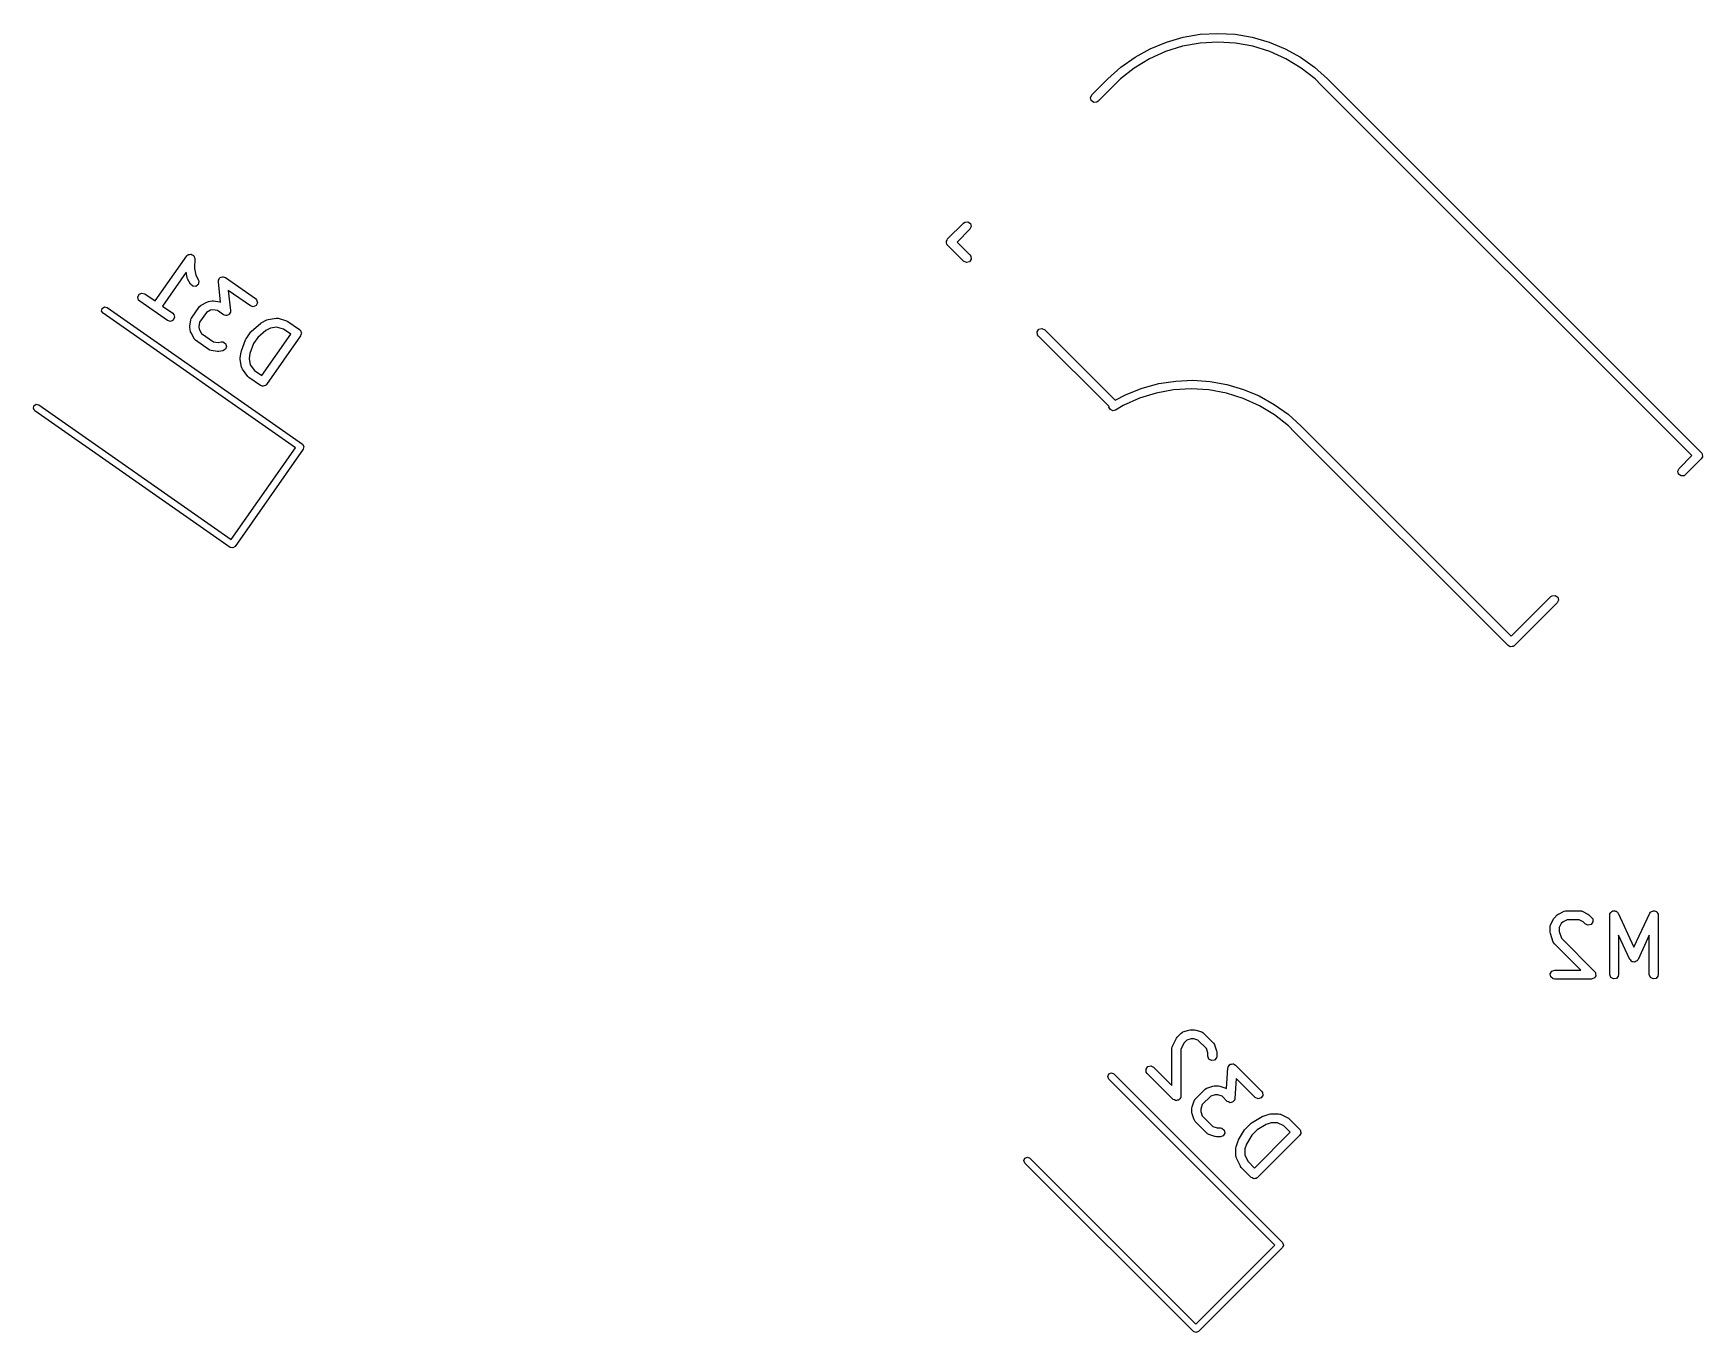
# Model space of a CAD drawing. Extents: x 22 to 260, y -160 to -44.
# Drawn here: x 71.09 to 99.17, y -159.75 to -137.89 of the extents above; entities that cross this region are included whole.
import ezdxf

# ---------------------------------------------------------------- set-up
doc = ezdxf.new("R2010")
doc.units = 0
doc.layers.add('BLACK', color=7, linetype='CONTINUOUS')

msp = doc.modelspace()

# ---------------------------------------------------------------- linework, layer by layer
at = {"layer": 'BLACK', "linetype": 'CONTINUOUS'}
for p, q in [((89.6189, -138.289), (89.8755, -138.147)), ((89.8755, -138.147), (90.1464, -138.035)), ((90.4191, -138.105), (90.1344, -138.194)), ((90.1464, -138.035), (90.4282, -137.954)), ((90.7125, -138.052), (90.4191, -138.105)), ((90.4282, -137.954), (90.7173, -137.904)), ((91.0101, -138.034), (90.7125, -138.052)), ((90.7173, -137.904), (91.0101, -137.888)), ((91.0101, -137.888), (91.3029, -137.904)), ((91.3078, -138.052), (91.0101, -138.034)), ((91.3029, -137.904), (91.592, -137.954)), ((91.6011, -138.105), (91.3078, -138.052)), ((91.592, -137.954), (91.8738, -138.035)), ((91.8858, -138.194), (91.6011, -138.105)), ((91.8738, -138.035), (92.1447, -138.147)), ((92.1447, -138.147), (92.4014, -138.289)), ((89.3797, -138.459), (89.6189, -138.289)), ((89.8625, -138.316), (89.6073, -138.471)), ((90.1344, -138.194), (89.8625, -138.316)), ((92.1578, -138.316), (91.8858, -138.194)), ((92.413, -138.471), (92.1578, -138.316)), ((92.4014, -138.289), (92.6405, -138.459)), ((88.8916, -138.923), (89.161, -138.654)), ((89.161, -138.654), (89.3797, -138.459)), ((89.161, -138.654), (89.161, -138.654)), ((89.3725, -138.655), (89.2671, -138.76)), ((89.6073, -138.471), (89.3725, -138.655)), ((92.6477, -138.655), (92.413, -138.471)), ((92.6405, -138.459), (92.8592, -138.654)), ((92.7531, -138.76), (92.6477, -138.655)), ((92.8592, -138.654), (99.1454, -144.94)), ((88.87, -138.97), (88.8916, -138.923)), ((88.8832, -139.019), (88.87, -138.97)), ((89.2671, -138.76), (88.9977, -139.029)), ((89.2671, -138.76), (89.2671, -138.76)), ((98.9863, -144.993), (92.7531, -138.76)), ((92.7531, -138.76), (92.7531, -138.76)), ((88.9253, -139.049), (88.8832, -139.019)), ((88.9764, -139.044), (88.9253, -139.049)), ((88.9977, -139.029), (88.9764, -139.044)), ((86.467, -141.348), (86.7364, -141.079)), ((86.8424, -141.185), (86.6261, -141.401)), ((86.7364, -141.079), (86.7577, -141.064)), ((86.7577, -141.064), (86.8088, -141.059)), ((86.8088, -141.059), (86.8508, -141.089)), ((86.8641, -141.138), (86.8424, -141.185)), ((86.8508, -141.089), (86.8641, -141.138)), ((86.4453, -141.394), (86.4481, -141.388)), ((86.4503, -141.413), (86.4453, -141.394)), ((86.4476, -141.382), (86.4587, -141.366)), ((86.4481, -141.388), (86.4476, -141.382)), ((86.452, -141.433), (86.4503, -141.413)), ((86.4577, -141.441), (86.452, -141.433)), ((86.4586, -141.444), (86.4577, -141.441)), ((86.4613, -141.446), (86.4586, -141.444)), ((86.4587, -141.366), (86.467, -141.348)), ((86.467, -141.454), (86.4613, -141.446)), ((86.7364, -141.723), (86.467, -141.454)), ((86.6261, -141.401), (86.8424, -141.617)), ((73.1352, -142.391), (73.6658, -141.633)), ((73.6658, -141.633), (73.6842, -141.615)), ((73.6842, -141.615), (73.6884, -141.614)), ((73.6884, -141.614), (73.6912, -141.611)), ((73.6912, -141.611), (73.7127, -141.607)), ((73.7127, -141.607), (73.7338, -141.602)), ((73.7338, -141.602), (73.7377, -141.603)), ((73.7377, -141.603), (73.7419, -141.603)), ((73.7419, -141.603), (73.7605, -141.614)), ((73.7605, -141.614), (73.7802, -141.623)), ((73.7802, -141.623), (73.7821, -141.627)), ((73.7821, -141.627), (73.7858, -141.629)), ((73.7858, -141.629), (73.7927, -141.65)), ((73.7927, -141.65), (73.8019, -141.67)), ((73.8022, -141.678), (73.7984, -141.842)), ((73.8019, -141.67), (73.8008, -141.674)), ((73.8008, -141.674), (73.8022, -141.678)), ((86.7829, -141.745), (86.7364, -141.723)), ((86.8324, -141.732), (86.7829, -141.745)), ((86.8618, -141.69), (86.8324, -141.732)), ((86.8424, -141.617), (86.8574, -141.639)), ((86.8574, -141.639), (86.8618, -141.69)), ((73.6575, -141.907), (73.2581, -142.477)), ((73.6728, -141.994), (73.6575, -141.907)), ((73.6736, -141.995), (73.6728, -141.994)), ((73.6807, -142.016), (73.6736, -141.995)), ((73.7314, -142.11), (73.6807, -142.016)), ((73.7984, -141.842), (73.8184, -141.956)), ((73.8184, -141.956), (73.8633, -142.039)), ((73.8716, -142.063), (73.8613, -142.113)), ((73.8633, -142.039), (73.8716, -142.063)), ((74.1986, -142.052), (74.1999, -142.049)), ((74.1995, -142.056), (74.1986, -142.052)), ((74.1988, -142.067), (74.1995, -142.056)), ((74.236, -142.411), (74.1988, -142.067)), ((74.1999, -142.049), (74.2005, -142.041)), ((74.2005, -142.041), (74.2117, -142.024)), ((74.2117, -142.024), (74.2203, -142.006)), ((74.2203, -142.006), (74.2257, -142.003)), ((74.2257, -142.003), (74.229, -141.998)), ((74.229, -141.998), (74.2485, -141.993)), ((74.2485, -141.993), (74.2668, -141.984)), ((74.2668, -141.984), (74.2726, -141.986)), ((74.2726, -141.986), (74.2783, -141.984)), ((74.2783, -141.984), (74.2968, -141.992)), ((74.2968, -141.992), (74.3163, -141.997)), ((74.3163, -141.997), (74.8234, -142.352)), ((72.8449, -142.325), (72.8666, -142.279)), ((72.8582, -142.375), (72.8449, -142.325)), ((72.8666, -142.279), (72.9131, -142.257)), ((72.9131, -142.257), (72.9626, -142.27)), ((72.9626, -142.27), (73.1352, -142.391)), ((73.7698, -142.144), (73.7314, -142.11)), ((73.8211, -142.145), (73.7698, -142.144)), ((73.8613, -142.113), (73.8211, -142.145)), ((74.7374, -142.475), (74.3657, -142.215)), ((74.3657, -142.215), (74.4024, -142.554)), ((74.8234, -142.352), (74.8418, -142.371)), ((72.2344, -142.56), (72.2443, -142.515)), ((72.259, -142.598), (72.2344, -142.56)), ((72.2443, -142.515), (72.283, -142.49)), ((75.4947, -144.864), (72.259, -142.598)), ((72.283, -142.49), (72.3279, -142.5)), ((72.3279, -142.5), (75.6127, -144.8)), ((72.8766, -142.393), (72.8582, -142.375)), ((73.3447, -142.721), (72.8766, -142.393)), ((73.2581, -142.477), (73.4307, -142.598)), ((73.4307, -142.598), (73.4491, -142.616)), ((73.4491, -142.616), (73.4624, -142.666)), ((73.7476, -142.679), (73.8841, -142.484)), ((73.9968, -142.584), (73.8806, -142.75)), ((73.8841, -142.484), (73.9025, -142.465)), ((73.9025, -142.465), (73.9069, -142.464)), ((73.9069, -142.464), (73.9098, -142.461)), ((73.9098, -142.461), (74.0035, -142.41)), ((74.0642, -142.548), (73.9968, -142.584)), ((74.0035, -142.41), (74.0247, -142.403)), ((74.0247, -142.403), (74.0262, -142.402)), ((74.0262, -142.402), (74.0925, -142.391)), ((74.1065, -142.54), (74.0642, -142.548)), ((74.0925, -142.391), (74.1149, -142.391)), ((74.1823, -142.552), (74.1065, -142.54)), ((74.1149, -142.391), (74.1165, -142.39)), ((74.1165, -142.39), (74.2218, -142.406)), ((74.2848, -142.623), (74.1823, -142.552)), ((74.2218, -142.406), (74.236, -142.411)), ((74.3044, -142.629), (74.2848, -142.623)), ((74.3229, -142.637), (74.3044, -142.629)), ((74.3286, -142.635), (74.3229, -142.637)), ((74.3344, -142.637), (74.3286, -142.635)), ((74.3527, -142.628), (74.3344, -142.637)), ((74.3721, -142.622), (74.3527, -142.628)), ((74.3755, -142.618), (74.3721, -142.622)), ((74.3809, -142.615), (74.3755, -142.618)), ((74.3894, -142.597), (74.3809, -142.615)), ((74.4007, -142.58), (74.3894, -142.597)), ((74.4013, -142.571), (74.4007, -142.58)), ((74.4026, -142.568), (74.4013, -142.571)), ((74.4024, -142.554), (74.4017, -142.565)), ((74.4017, -142.565), (74.4026, -142.568)), ((74.7869, -142.488), (74.7374, -142.475)), ((74.8334, -142.467), (74.7869, -142.488)), ((74.8551, -142.42), (74.8334, -142.467)), ((74.8418, -142.371), (74.8551, -142.42)), ((73.3942, -142.734), (73.3447, -142.721)), ((73.4407, -142.712), (73.3942, -142.734)), ((73.4624, -142.666), (73.4407, -142.712)), ((73.7192, -142.816), (73.7348, -142.711)), ((73.7195, -142.818), (73.7192, -142.816)), ((73.7195, -142.84), (73.7195, -142.818)), ((73.7312, -142.906), (73.7195, -142.84)), ((73.732, -142.908), (73.7312, -142.906)), ((73.7391, -142.929), (73.732, -142.908)), ((73.7348, -142.711), (73.743, -142.686)), ((73.743, -142.686), (73.7464, -142.683)), ((73.7464, -142.683), (73.7476, -142.679)), ((73.8806, -142.75), (73.8693, -142.826)), ((73.8693, -142.826), (73.8768, -142.868)), ((73.8768, -142.868), (73.9133, -142.936)), ((74.6643, -143.03), (74.7462, -142.913)), ((74.7462, -142.913), (74.7568, -142.902)), ((74.7568, -142.902), (74.7585, -142.899)), ((74.7585, -142.899), (74.9067, -142.771)), ((74.9989, -142.889), (74.8638, -143.007)), ((74.9067, -142.771), (74.9178, -142.764)), ((74.9178, -142.764), (74.9202, -142.761)), ((74.9202, -142.761), (75.0138, -142.711)), ((75.0745, -142.848), (74.9989, -142.889)), ((75.0138, -142.711), (75.0351, -142.704)), ((75.0351, -142.704), (75.0365, -142.703)), ((75.0365, -142.703), (75.1692, -142.679)), ((75.1778, -142.83), (75.0745, -142.848)), ((75.1692, -142.679), (75.1952, -142.679)), ((75.2935, -142.865), (75.1778, -142.83)), ((75.1952, -142.679), (75.1991, -142.682)), ((75.1991, -142.682), (75.2036, -142.681)), ((75.2036, -142.681), (75.3479, -142.724)), ((75.4171, -142.951), (75.2935, -142.865)), ((75.3479, -142.724), (75.3679, -142.734)), ((75.3679, -142.734), (75.3695, -142.735)), ((75.3695, -142.735), (75.5646, -142.871)), ((75.5646, -142.871), (75.5716, -142.878)), ((75.5716, -142.878), (75.5746, -142.88)), ((75.5746, -142.88), (75.576, -142.883)), ((75.576, -142.883), (75.583, -142.89)), ((75.583, -142.89), (75.588, -142.909)), ((75.588, -142.909), (75.5963, -142.926)), ((75.5963, -142.926), (75.5945, -142.933)), ((87.9742, -142.908), (88.0036, -142.866)), ((87.9787, -142.959), (87.9742, -142.908)), ((88.0036, -142.866), (88.0532, -142.853)), ((88.0532, -142.853), (88.0997, -142.875)), ((88.0997, -142.875), (89.2859, -144.061)), ((73.7898, -143.023), (73.7391, -142.929)), ((73.7932, -143.026), (73.7898, -143.023)), ((73.7943, -143.03), (73.7932, -143.026)), ((73.8127, -143.049), (73.7943, -143.03)), ((74.0468, -143.212), (73.8127, -143.049)), ((73.9133, -142.936), (74.1183, -143.079)), ((74.1183, -143.079), (74.1941, -143.091)), ((74.1941, -143.091), (74.2484, -143.081)), ((74.2484, -143.081), (74.2745, -143.081)), ((74.2745, -143.081), (74.3189, -143.107)), ((74.3189, -143.203), (74.2745, -143.229)), ((74.3189, -143.107), (74.3365, -143.155)), ((74.3365, -143.155), (74.3189, -143.203)), ((74.5854, -143.23), (74.6557, -143.046)), ((74.6557, -143.046), (74.6634, -143.033)), ((74.6634, -143.033), (74.6643, -143.03)), ((74.7924, -143.108), (74.7284, -143.276)), ((74.8638, -143.007), (74.7924, -143.108)), ((74.9296, -143.647), (75.4171, -142.951)), ((75.583, -142.976), (75.0094, -143.795)), ((75.588, -142.957), (75.583, -142.976)), ((75.5963, -142.939), (75.588, -142.957)), ((75.5945, -142.933), (75.5963, -142.939)), ((87.9936, -142.981), (87.9787, -142.959)), ((89.1821, -144.169), (87.9936, -142.981)), ((74.0511, -143.214), (74.0468, -143.212)), ((74.0541, -143.217), (74.0511, -143.214)), ((74.0788, -143.225), (74.0541, -143.217)), ((74.1841, -143.241), (74.0788, -143.225)), ((74.1857, -143.24), (74.1841, -143.241)), ((74.2082, -143.24), (74.1857, -143.24)), ((74.2745, -143.229), (74.2082, -143.24)), ((74.5656, -143.351), (74.5813, -143.245)), ((74.566, -143.352), (74.5656, -143.351)), ((74.566, -143.375), (74.566, -143.352)), ((74.5894, -143.507), (74.566, -143.375)), ((74.5813, -143.245), (74.5854, -143.233)), ((74.5854, -143.233), (74.5854, -143.23)), ((74.7284, -143.276), (74.7158, -143.361)), ((74.7158, -143.361), (74.734, -143.464)), ((74.734, -143.464), (74.8059, -143.561)), ((74.5916, -143.511), (74.5894, -143.507)), ((74.5913, -143.516), (74.5916, -143.511)), ((74.603, -143.539), (74.5913, -143.516)), ((74.6927, -143.66), (74.603, -143.539)), ((74.6941, -143.661), (74.6927, -143.66)), ((74.7099, -143.677), (74.6941, -143.661)), ((74.905, -143.813), (74.7099, -143.677)), ((74.8059, -143.561), (74.9296, -143.647)), ((90.0186, -143.782), (90.304, -143.738)), ((90.304, -143.738), (90.5925, -143.725)), ((90.5925, -143.725), (90.8806, -143.745)), ((90.8806, -143.745), (91.1648, -143.796)), ((74.9238, -143.818), (74.905, -143.813)), ((74.9414, -143.827), (74.9238, -143.818)), ((74.948, -143.825), (74.9414, -143.827)), ((74.9545, -143.827), (74.948, -143.825)), ((74.9722, -143.818), (74.9545, -143.827)), ((74.991, -143.813), (74.9722, -143.818)), ((74.998, -143.806), (74.991, -143.813)), ((75.001, -143.805), (74.998, -143.806)), ((75.0024, -143.802), (75.001, -143.805)), ((75.0094, -143.795), (75.0024, -143.802)), ((89.2859, -144.061), (89.4711, -143.963)), ((89.692, -144.029), (89.4204, -144.15)), ((89.4711, -143.963), (89.7399, -143.857)), ((89.9763, -143.941), (89.692, -144.029)), ((89.7399, -143.857), (90.0186, -143.782)), ((90.269, -143.888), (89.9763, -143.941)), ((90.566, -143.871), (90.269, -143.888)), ((90.8628, -143.889), (90.566, -143.871)), ((91.1554, -143.943), (90.8628, -143.889)), ((91.4392, -144.032), (91.1554, -143.943)), ((91.1648, -143.796), (91.4417, -143.878)), ((91.7104, -144.154), (91.4392, -144.032)), ((91.4417, -143.878), (91.7078, -143.99)), ((91.7078, -143.99), (91.96, -144.131)), ((71.0872, -144.198), (71.0972, -144.153)), ((71.1119, -144.237), (71.0872, -144.198)), ((71.0972, -144.153), (71.1359, -144.128)), ((74.3967, -146.537), (71.1119, -144.237)), ((71.1359, -144.128), (71.1807, -144.138)), ((71.1807, -144.138), (74.4164, -146.404)), ((89.1812, -144.179), (89.1821, -144.169)), ((89.205, -144.219), (89.1812, -144.179)), ((89.2477, -144.237), (89.205, -144.219)), ((89.2929, -144.226), (89.2477, -144.237)), ((89.4204, -144.15), (89.2929, -144.226)), ((89.2929, -144.226), (89.2929, -144.226)), ((91.9649, -144.308), (91.7104, -144.154)), ((91.96, -144.131), (92.195, -144.298)), ((92.199, -144.492), (91.9649, -144.308)), ((92.195, -144.298), (92.4102, -144.491)), ((92.3041, -144.597), (92.199, -144.492)), ((95.8962, -148.189), (92.3041, -144.597)), ((92.3041, -144.597), (92.3041, -144.597)), ((92.4102, -144.491), (92.4102, -144.491)), ((92.4102, -144.491), (95.9493, -148.03)), ((74.4164, -146.404), (75.4947, -144.864)), ((75.6274, -144.884), (74.4803, -146.522)), ((75.6127, -144.8), (75.6127, -144.8)), ((75.6127, -144.8), (75.6373, -144.839)), ((75.6373, -144.839), (75.6274, -144.884)), ((98.7699, -145.21), (98.9863, -144.993)), ((99.1454, -145.046), (98.876, -145.316)), ((99.1454, -144.94), (99.1511, -144.948)), ((99.1536, -145.029), (99.1454, -145.046)), ((99.1511, -144.948), (99.1538, -144.95)), ((99.1648, -145.013), (99.1536, -145.029)), ((99.1538, -144.95), (99.1547, -144.953)), ((99.1547, -144.953), (99.1603, -144.961)), ((99.1603, -144.961), (99.162, -144.981)), ((99.162, -144.981), (99.1671, -145)), ((99.1671, -145), (99.1642, -145.006)), ((99.1642, -145.006), (99.1648, -145.013)), ((98.7482, -145.256), (98.7699, -145.21)), ((98.7615, -145.306), (98.7482, -145.256)), ((98.8035, -145.335), (98.7615, -145.306)), ((98.8546, -145.331), (98.8035, -145.335)), ((98.876, -145.316), (98.8546, -145.331)), ((74.4415, -146.547), (74.3967, -146.537)), ((74.4803, -146.522), (74.4415, -146.547)), ((95.9493, -148.03), (96.6147, -147.365)), ((96.6147, -147.365), (96.636, -147.35)), ((96.636, -147.35), (96.6871, -147.345)), ((96.6871, -147.345), (96.7291, -147.375)), ((96.7291, -147.375), (96.7424, -147.424)), ((96.7207, -147.471), (96.0023, -148.189)), ((96.7424, -147.424), (96.7207, -147.471)), ((95.9139, -148.197), (95.8962, -148.189)), ((95.9299, -148.209), (95.9139, -148.197)), ((95.9366, -148.208), (95.9299, -148.209)), ((95.9427, -148.211), (95.9366, -148.208)), ((95.9615, -148.206), (95.9427, -148.211)), ((95.981, -148.204), (95.9615, -148.206)), ((95.9891, -148.199), (95.981, -148.204)), ((95.9923, -148.198), (95.9891, -148.199)), ((95.9942, -148.195), (95.9923, -148.198)), ((96.0023, -148.189), (95.9942, -148.195)), ((96.6734, -152.769), (96.7211, -152.721)), ((96.7211, -152.721), (96.7394, -152.708)), ((96.7394, -152.708), (96.7406, -152.707)), ((96.7406, -152.707), (96.8358, -152.66)), ((96.8358, -152.66), (96.8608, -152.652)), ((96.8608, -152.652), (96.8651, -152.653)), ((96.8651, -152.653), (96.8693, -152.652)), ((96.8693, -152.652), (97.1074, -152.652)), ((97.1074, -152.652), (97.1331, -152.656)), ((97.1331, -152.656), (97.1365, -152.659)), ((97.1365, -152.659), (97.141, -152.66)), ((97.141, -152.66), (97.2362, -152.707)), ((97.2362, -152.707), (97.2542, -152.721)), ((97.2542, -152.721), (97.2557, -152.721)), ((97.2557, -152.721), (97.3033, -152.769)), ((97.6039, -152.727), (97.6084, -152.701)), ((97.6039, -153.727), (97.6039, -152.727)), ((97.6084, -152.701), (97.6148, -152.693)), ((97.6148, -152.693), (97.6174, -152.684)), ((97.6174, -152.684), (97.6308, -152.674)), ((97.6308, -152.674), (97.6414, -152.662)), ((97.6414, -152.662), (97.6512, -152.66)), ((97.6512, -152.66), (97.6594, -152.654)), ((97.6594, -152.654), (97.6757, -152.656)), ((97.6757, -152.656), (97.6919, -152.653)), ((97.6919, -152.653), (97.7006, -152.658)), ((97.7006, -152.658), (97.7105, -152.659)), ((97.7105, -152.659), (97.7221, -152.67)), ((97.7221, -152.67), (97.7363, -152.678)), ((97.7363, -152.678), (97.7397, -152.688)), ((97.7397, -152.688), (97.7468, -152.695)), ((97.7468, -152.695), (98.0122, -153.264)), ((98.0122, -153.264), (98.2776, -152.695)), ((98.2776, -152.695), (98.2925, -152.674)), ((98.2925, -152.674), (98.3016, -152.669)), ((98.3016, -152.669), (98.308, -152.662)), ((98.308, -152.662), (98.3242, -152.659)), ((98.3242, -152.659), (98.339, -152.652)), ((98.339, -152.652), (98.3487, -152.654)), ((98.3487, -152.654), (98.3585, -152.653)), ((98.3585, -152.653), (98.3727, -152.661)), ((98.3727, -152.661), (98.3886, -152.665)), ((98.3886, -152.665), (98.3943, -152.673)), ((98.3943, -152.673), (98.403, -152.678)), ((98.403, -152.678), (98.4086, -152.694)), ((98.4086, -152.694), (98.418, -152.707)), ((98.418, -152.707), (98.4171, -152.717)), ((98.4171, -152.717), (98.4205, -152.727)), ((98.4205, -152.727), (98.4205, -153.727)), ((96.6039, -152.917), (96.6084, -152.891)), ((96.6039, -153.012), (96.6039, -152.917)), ((96.6044, -153.014), (96.6039, -153.012)), ((96.6077, -153.036), (96.6044, -153.014)), ((96.6084, -152.891), (96.6113, -152.888)), ((96.6113, -152.888), (96.6118, -152.884)), ((96.6118, -152.884), (96.6594, -152.788)), ((96.6594, -152.788), (96.6728, -152.77)), ((96.6728, -152.77), (96.6734, -152.769)), ((96.7881, -152.866), (96.7539, -152.935)), ((96.7539, -152.935), (96.7539, -153)), ((96.7539, -153), (96.792, -153.115)), ((96.8185, -152.836), (96.7881, -152.866)), ((96.887, -152.802), (96.8185, -152.836)), ((97.0897, -152.802), (96.887, -152.802)), ((97.1582, -152.836), (97.0897, -152.802)), ((97.1973, -152.875), (97.1582, -152.836)), ((97.2437, -152.897), (97.1973, -152.875)), ((97.2933, -152.883), (97.2437, -152.897)), ((97.3227, -152.841), (97.2933, -152.883)), ((97.3033, -152.769), (97.3183, -152.79)), ((97.3183, -152.79), (97.3227, -152.841)), ((96.6553, -153.179), (96.6077, -153.036)), ((96.6581, -153.182), (96.6553, -153.179)), ((96.6585, -153.187), (96.6581, -153.182)), ((96.6734, -153.208), (96.6585, -153.187)), ((97.1168, -153.652), (96.6734, -153.208)), ((96.792, -153.115), (97.3509, -153.674)), ((97.9442, -153.473), (97.7539, -153.065)), ((97.7539, -153.065), (97.7539, -153.727)), ((98.2705, -153.065), (98.0802, -153.473)), ((98.2705, -153.727), (98.2705, -153.065)), ((97.958, -153.486), (97.9442, -153.473)), ((97.9692, -153.502), (97.958, -153.486)), ((97.9757, -153.504), (97.9692, -153.502)), ((97.9805, -153.509), (97.9757, -153.504)), ((97.9999, -153.511), (97.9805, -153.509)), ((98.0187, -153.516), (97.9999, -153.511)), ((98.0249, -153.513), (98.0187, -153.516)), ((98.0316, -153.513), (98.0249, -153.513)), ((98.0476, -153.502), (98.0316, -153.513)), ((98.0652, -153.494), (98.0476, -153.502)), ((98.0709, -153.486), (98.0652, -153.494)), ((98.0736, -153.484), (98.0709, -153.486)), ((98.0745, -153.481), (98.0736, -153.484)), ((98.0802, -153.473), (98.0745, -153.481)), ((96.605, -153.714), (96.6306, -153.669)), ((96.6139, -153.764), (96.605, -153.714)), ((96.6532, -153.797), (96.6139, -153.764)), ((96.6306, -153.669), (96.6789, -153.652)), ((96.6789, -153.802), (96.6532, -153.797)), ((96.6789, -153.652), (97.1168, -153.652)), ((97.2979, -153.802), (96.6789, -153.802)), ((97.3191, -153.794), (97.2979, -153.802)), ((97.3409, -153.788), (97.3191, -153.794)), ((97.3429, -153.785), (97.3409, -153.788)), ((97.3461, -153.784), (97.3429, -153.785)), ((97.3574, -153.765), (97.3461, -153.784)), ((97.3509, -153.674), (97.3603, -153.687)), ((97.3703, -153.746), (97.3574, -153.765)), ((97.3603, -153.687), (97.3629, -153.689)), ((97.3629, -153.689), (97.3632, -153.691)), ((97.3632, -153.691), (97.3659, -153.695)), ((97.3659, -153.695), (97.3678, -153.717)), ((97.3678, -153.717), (97.3718, -153.74)), ((97.3718, -153.74), (97.37, -153.743)), ((97.37, -153.743), (97.3703, -153.746)), ((97.6214, -153.775), (97.6039, -153.727)), ((97.6658, -153.8), (97.6214, -153.775)), ((97.7164, -153.792), (97.6658, -153.8)), ((97.7493, -153.752), (97.7164, -153.792)), ((97.7539, -153.727), (97.7493, -153.752)), ((98.2881, -153.775), (98.2705, -153.727)), ((98.3325, -153.8), (98.2881, -153.775)), ((98.383, -153.792), (98.3325, -153.8)), ((98.416, -153.752), (98.383, -153.792)), ((98.4205, -153.727), (98.416, -153.752)), ((90.329, -154.778), (90.3964, -154.71)), ((90.3964, -154.71), (90.4177, -154.695)), ((90.4177, -154.695), (90.4222, -154.695)), ((90.4222, -154.695), (90.4257, -154.692)), ((90.4257, -154.692), (90.5267, -154.659)), ((90.5267, -154.659), (90.5489, -154.655)), ((90.5489, -154.655), (90.5504, -154.655)), ((90.5504, -154.655), (90.6177, -154.655)), ((90.6177, -154.655), (90.6398, -154.659)), ((90.6398, -154.659), (90.6415, -154.659)), ((90.6415, -154.659), (90.7425, -154.692)), ((90.7425, -154.692), (90.7654, -154.705)), ((90.7654, -154.705), (90.7677, -154.708)), ((90.7677, -154.708), (90.7718, -154.71)), ((90.7718, -154.71), (90.9402, -154.879)), ((90.2397, -154.965), (90.2442, -154.94)), ((90.2397, -155.592), (90.2397, -154.965)), ((90.2442, -154.94), (90.2471, -154.936)), ((90.2471, -154.936), (90.2476, -154.932)), ((90.2476, -154.932), (90.315, -154.797)), ((90.315, -154.797), (90.3283, -154.779)), ((90.3283, -154.779), (90.329, -154.778)), ((90.4437, -154.875), (90.3897, -154.983)), ((90.3897, -154.983), (90.3897, -155.774)), ((90.4899, -154.829), (90.4437, -154.875)), ((90.5626, -154.805), (90.4899, -154.829)), ((90.6056, -154.805), (90.5626, -154.805)), ((90.6782, -154.829), (90.6056, -154.805)), ((90.8216, -154.972), (90.6782, -154.829)), ((90.8458, -155.045), (90.8216, -154.972)), ((90.9402, -154.879), (90.9551, -154.9)), ((90.9551, -154.9), (90.9555, -154.904)), ((90.9555, -154.904), (90.9583, -154.908)), ((90.9583, -154.908), (90.9919, -155.009)), ((89.8045, -155.316), (89.834, -155.274)), ((89.834, -155.274), (89.8835, -155.261)), ((89.8835, -155.261), (89.93, -155.283)), ((90.8458, -155.1), (90.8458, -155.045)), ((90.8633, -155.148), (90.8458, -155.1)), ((90.9078, -155.174), (90.8633, -155.148)), ((90.9583, -155.165), (90.9078, -155.174)), ((90.9913, -155.126), (90.9583, -155.165)), ((90.9958, -155.1), (90.9913, -155.126)), ((90.9919, -155.009), (90.9952, -155.031)), ((90.9952, -155.031), (90.9958, -155.033)), ((90.9958, -155.033), (90.9958, -155.1)), ((91.1851, -155.283), (91.1868, -155.28)), ((91.1868, -155.28), (91.1889, -155.272)), ((91.1889, -155.272), (91.2029, -155.257)), ((91.2029, -155.257), (91.2145, -155.241)), ((91.2145, -155.241), (91.2203, -155.239)), ((91.2203, -155.239), (91.2244, -155.235)), ((91.2244, -155.235), (91.2445, -155.233)), ((91.2445, -155.233), (91.264, -155.227)), ((91.264, -155.227), (91.2695, -155.23)), ((91.2695, -155.23), (91.2754, -155.229)), ((91.2754, -155.229), (91.2922, -155.241)), ((91.2922, -155.241), (91.3105, -155.249)), ((91.3105, -155.249), (91.7483, -155.687)), ((89.1626, -155.441), (89.1801, -155.399)), ((89.1801, -155.484), (89.1626, -155.441)), ((89.1801, -155.399), (89.2226, -155.381)), ((91.9732, -158.277), (89.1801, -155.484)), ((89.2226, -155.381), (89.265, -155.399)), ((89.265, -155.399), (92.1005, -158.234)), ((89.809, -155.367), (89.8045, -155.316)), ((89.8239, -155.389), (89.809, -155.367)), ((90.2617, -155.827), (89.8239, -155.389)), ((89.93, -155.283), (90.2397, -155.592)), ((91.1597, -155.642), (91.1827, -155.297)), ((91.1827, -155.297), (91.1854, -155.286)), ((91.1854, -155.286), (91.1851, -155.283)), ((91.3213, -155.472), (91.2987, -155.812)), ((91.6422, -155.793), (91.3213, -155.472)), ((90.2821, -155.836), (90.2617, -155.827)), ((90.3017, -155.847), (90.2821, -155.836)), ((90.33, -155.842), (90.3082, -155.848)), ((90.3522, -155.838), (90.33, -155.842)), ((90.3544, -155.836), (90.3522, -155.838)), ((90.3577, -155.835), (90.3544, -155.836)), ((90.3707, -155.816), (90.3577, -155.835)), ((90.3852, -155.799), (90.3707, -155.816)), ((90.386, -155.795), (90.3852, -155.799)), ((90.3871, -155.793), (90.386, -155.795)), ((90.3897, -155.774), (90.3869, -155.79)), ((90.3869, -155.79), (90.3871, -155.793)), ((90.6139, -155.851), (90.6263, -155.828)), ((90.6263, -155.828), (90.6302, -155.826)), ((90.6302, -155.826), (90.6321, -155.822)), ((90.6321, -155.822), (90.8004, -155.653)), ((90.894, -155.772), (90.7506, -155.915)), ((90.8004, -155.653), (90.8218, -155.638)), ((90.8218, -155.638), (90.8262, -155.638)), ((90.8262, -155.638), (90.8297, -155.635)), ((90.8297, -155.635), (90.9307, -155.601)), ((90.9666, -155.748), (90.894, -155.772)), ((90.9307, -155.601), (90.9529, -155.598)), ((90.9529, -155.598), (90.9545, -155.598)), ((90.9545, -155.598), (91.0218, -155.598)), ((91.0096, -155.748), (90.9666, -155.748)), ((91.0823, -155.772), (91.0096, -155.748)), ((91.0218, -155.598), (91.0439, -155.601)), ((91.0439, -155.601), (91.0455, -155.601)), ((91.0455, -155.601), (91.1465, -155.635)), ((91.1708, -155.86), (91.0823, -155.772)), ((91.1465, -155.635), (91.1597, -155.642)), ((91.2925, -155.837), (91.2785, -155.852)), ((91.2945, -155.829), (91.2925, -155.837)), ((91.2963, -155.827), (91.2945, -155.829)), ((91.2987, -155.812), (91.296, -155.823)), ((91.296, -155.823), (91.2963, -155.827)), ((91.6887, -155.815), (91.6422, -155.793)), ((91.7383, -155.801), (91.6887, -155.815)), ((91.7677, -155.759), (91.7383, -155.801)), ((91.7483, -155.687), (91.7632, -155.708)), ((91.7632, -155.708), (91.7677, -155.759)), ((90.3051, -155.847), (90.3017, -155.847)), ((90.3082, -155.848), (90.3051, -155.847)), ((90.5764, -155.976), (90.5803, -155.953)), ((90.5764, -156.043), (90.5764, -155.976)), ((90.577, -156.044), (90.5764, -156.043)), ((90.5803, -156.067), (90.577, -156.044)), ((90.5803, -155.952), (90.6139, -155.851)), ((90.5803, -155.953), (90.5803, -155.952)), ((90.6139, -156.168), (90.5803, -156.067)), ((90.7506, -155.915), (90.7264, -155.988)), ((90.7264, -155.988), (90.7264, -156.031)), ((90.7264, -156.031), (90.7506, -156.103)), ((90.7506, -156.103), (90.9276, -156.28)), ((91.1891, -155.869), (91.1708, -155.86)), ((91.2059, -155.88), (91.1891, -155.869)), ((91.2119, -155.879), (91.2059, -155.88)), ((91.2173, -155.882), (91.2119, -155.879)), ((91.2368, -155.877), (91.2173, -155.882)), ((91.2569, -155.874), (91.2368, -155.877)), ((91.2611, -155.87), (91.2569, -155.874)), ((91.2669, -155.869), (91.2611, -155.87)), ((91.2785, -155.852), (91.2669, -155.869)), ((91.5893, -156.214), (91.7577, -156.113)), ((91.7577, -156.113), (91.7698, -156.109)), ((91.7698, -156.109), (91.7725, -156.106)), ((91.7725, -156.106), (91.8736, -156.073)), ((91.8736, -156.073), (91.8957, -156.069)), ((91.8957, -156.069), (91.8973, -156.069)), ((91.8973, -156.069), (92.032, -156.069)), ((92.032, -156.069), (92.0576, -156.073)), ((92.0576, -156.073), (92.061, -156.076)), ((92.061, -156.076), (92.0655, -156.077)), ((92.0655, -156.077), (92.2002, -156.144)), ((90.6167, -156.171), (90.6139, -156.168)), ((90.6171, -156.176), (90.6167, -156.171)), ((90.6321, -156.197), (90.6171, -156.176)), ((90.8341, -156.399), (90.6321, -156.197)), ((90.8382, -156.401), (90.8341, -156.399)), ((90.8405, -156.405), (90.8382, -156.401)), ((90.8634, -156.417), (90.8405, -156.405)), ((90.9276, -156.28), (91.0003, -156.305)), ((91.0003, -156.305), (91.0555, -156.305)), ((91.0555, -156.305), (91.0811, -156.309)), ((91.0811, -156.309), (91.1204, -156.342)), ((91.1293, -156.393), (91.1037, -156.437)), ((91.1204, -156.342), (91.1293, -156.393)), ((91.3616, -156.509), (91.4626, -156.341)), ((91.4626, -156.341), (91.4724, -156.33)), ((91.4724, -156.33), (91.4739, -156.327)), ((91.4739, -156.327), (91.5749, -156.226)), ((91.5749, -156.226), (91.5871, -156.217)), ((91.6744, -156.338), (91.5864, -156.426)), ((91.5871, -156.217), (91.5893, -156.214)), ((91.6279, -156.981), (92.2289, -156.38)), ((91.8278, -156.246), (91.6744, -156.338)), ((91.9094, -156.219), (91.8278, -156.246)), ((92.0143, -156.219), (91.9094, -156.219)), ((92.1222, -156.273), (92.0143, -156.219)), ((92.2289, -156.38), (92.1222, -156.273)), ((92.2002, -156.144), (92.2182, -156.158)), ((92.2182, -156.158), (92.2197, -156.158)), ((92.2197, -156.158), (92.388, -156.327)), ((92.388, -156.327), (92.3937, -156.335)), ((92.3937, -156.335), (92.3964, -156.337)), ((92.4075, -156.399), (92.3963, -156.415)), ((92.3964, -156.337), (92.3973, -156.34)), ((92.3973, -156.34), (92.403, -156.348)), ((92.403, -156.348), (92.4047, -156.367)), ((92.4047, -156.367), (92.4097, -156.386)), ((92.4097, -156.386), (92.4069, -156.392)), ((92.4069, -156.392), (92.4075, -156.399)), ((90.9644, -156.451), (90.8634, -156.417)), ((90.9661, -156.451), (90.9644, -156.451)), ((90.9881, -156.455), (90.9661, -156.451)), ((91.0555, -156.455), (90.9881, -156.455)), ((91.1037, -156.437), (91.0555, -156.455)), ((91.3172, -156.649), (91.3211, -156.627)), ((91.3172, -156.784), (91.3172, -156.649)), ((91.321, -156.625), (91.3547, -156.524)), ((91.3211, -156.627), (91.321, -156.625)), ((91.3547, -156.524), (91.3609, -156.513)), ((91.3609, -156.513), (91.3616, -156.509)), ((91.4944, -156.579), (91.4672, -156.661)), ((91.4672, -156.661), (91.4672, -156.766)), ((91.5864, -156.426), (91.4944, -156.579)), ((92.388, -156.433), (91.6809, -157.14)), ((92.3963, -156.415), (92.388, -156.433)), ((87.7483, -156.856), (87.7659, -156.813)), ((87.7659, -156.898), (87.7483, -156.856)), ((87.7659, -156.813), (87.8083, -156.796)), ((90.6014, -159.733), (87.7659, -156.898)), ((87.8083, -156.796), (87.8508, -156.813)), ((87.8508, -156.813), (90.6438, -159.606)), ((91.3187, -156.788), (91.3172, -156.784)), ((91.3177, -156.792), (91.3187, -156.788)), ((91.3251, -156.817), (91.3177, -156.792)), ((91.3925, -156.952), (91.3251, -156.817)), ((91.3936, -156.953), (91.3925, -156.952)), ((91.4065, -156.971), (91.3936, -156.953)), ((91.4672, -156.766), (91.5212, -156.874)), ((91.5212, -156.874), (91.6279, -156.981)), ((91.5749, -157.14), (91.4065, -156.971)), ((91.5925, -157.148), (91.5749, -157.14)), ((91.6085, -157.159), (91.5925, -157.148)), ((91.6152, -157.159), (91.6085, -157.159)), ((91.6214, -157.161), (91.6152, -157.159)), ((91.6402, -157.156), (91.6214, -157.161)), ((91.6596, -157.155), (91.6402, -157.156)), ((91.6677, -157.149), (91.6596, -157.155)), ((91.6709, -157.148), (91.6677, -157.149)), ((91.6728, -157.145), (91.6709, -157.148)), ((91.6809, -157.14), (91.6728, -157.145)), ((90.6438, -159.606), (91.9732, -158.277)), ((92.1005, -158.319), (90.6863, -159.733)), ((92.1005, -158.234), (92.1005, -158.234)), ((92.1005, -158.234), (92.1005, -158.234)), ((92.1005, -158.234), (92.1181, -158.277)), ((92.1181, -158.277), (92.1005, -158.319)), ((92.1005, -158.319), (92.1005, -158.319)), ((90.6438, -159.751), (90.6014, -159.733)), ((90.6863, -159.733), (90.6438, -159.751)), ((90.6863, -159.733), (90.6863, -159.733))]:
    msp.add_line(p, q, dxfattribs=at)

doc.saveas('drawing.dxf')
